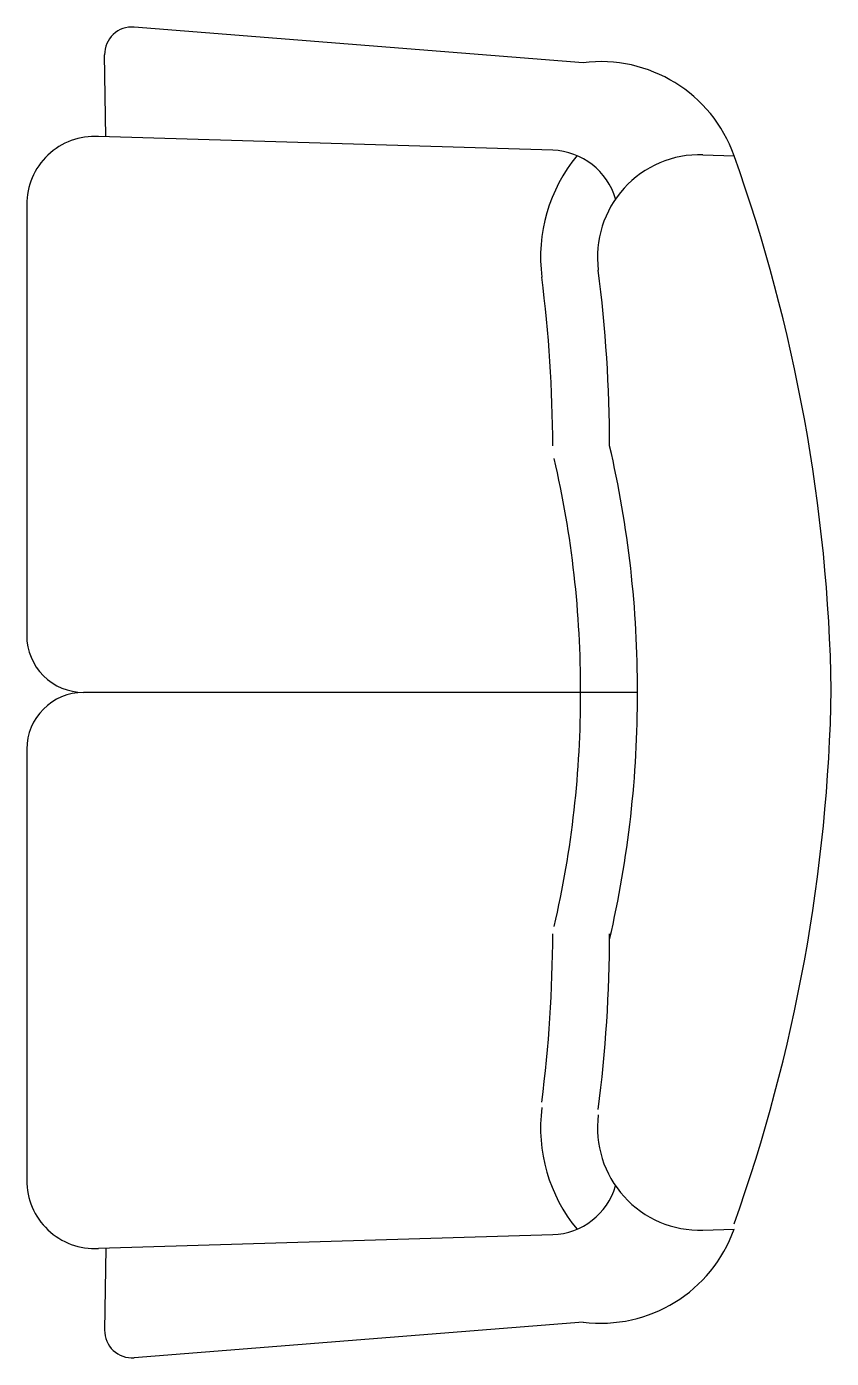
# Model space of a CAD drawing. Extents: x 62.46 to 63.16, y 52.93 to 54.1.
import ezdxf

# ---------------------------------------------------------------- set-up
doc = ezdxf.new("R2010")
doc.units = 0
doc.header["$MEASUREMENT"] = 0
doc.layers.add('MOBILIA', color=2, linetype='CONTINUOUS')

# ---------------------------------------------------------------- blocks, each defined once
blk = doc.blocks.new('SOFA4-2L')
at = {"layer": 'MOBILIA'}
for p, q in [((-0.4703, -0.1129), (-0.4695, -0.0855)), ((0.475, -0.1129), (0.4741, -0.0855)), ((-0.5512, -0.2182), (-0.5825, -0.6129)), ((0.5558, -0.2182), (0.5871, -0.6129)), ((-0.4743, -0.2448), (-0.4864, -0.6441)), ((0.479, -0.2448), (0.4911, -0.6441)), ((-0.4862, -0.6378), (-0.5582, -0.6388)), ((0.4909, -0.6378), (0.5629, -0.6388))]:
    blk.add_line(p, q, dxfattribs=at)
at = {"layer": 'MOBILIA', "linetype": 'CONTINUOUS'}
for p, q in [((0.0023, -0.1704), (0.0023, -0.6573)), ((-0.4263, -0.7073), (-0.0477, -0.7073)), ((0.0523, -0.7073), (0.431, -0.7073))]:
    blk.add_line(p, q, dxfattribs=at)
for centre, radius, start, end in [((0.0264, -1.4777), 1.4779, 91.024, 109.605), ((-0.0264, -1.4777), 1.4779, 70.395, 88.976), ((0, -1.1221), 0.9517, 89.8598, 103.0285), ((0.0047, -1.1221), 0.9517, 76.9715, 90.1402), ((0, -1.1221), 0.9017, 89.8598, 103.0285), ((0.0047, -1.1221), 0.9017, 76.9715, 90.1402)]:
    blk.add_arc(centre, radius, start, end, dxfattribs=at)
at = {"layer": 'MOBILIA'}
for centre, radius, start, end in [((-0.4277, -0.2027), 0.1245, 109.6228, 187.1653), ((0.4323, -0.2027), 0.1245, 352.8347, 70.3772), ((-0.3804, -0.1156), 0.09, 178.2626, 277.2727), ((0.385, -0.1156), 0.09, 262.7273, 1.7374), ((-0.4144, -0.2472), 0.06, 106.5485, 177.7009), ((-0.2112, -1.441), 1.2461, 90.1535, 97.2727), ((0.2112, -1.441), 1.2461, 82.7273, 89.8465), ((0.419, -0.2472), 0.06, 2.2991, 73.4515), ((-0.3804, -0.1156), 0.14, 230.4482, 277.2727), ((0.385, -0.1156), 0.14, 262.7273, 309.5518), ((-0.2112, -1.441), 1.1961, 90.1535, 97.2727), ((0.2112, -1.441), 1.1961, 82.7273, 89.8465), ((-0.5586, -0.6148), 0.024, 175.4648, 270.7445), ((0.5632, -0.6148), 0.024, 269.2555, 4.5352), ((-0.4265, -0.6473), 0.06, 176.9737, 270.1535), ((0.4312, -0.6473), 0.06, 269.8465, 3.0263), ((-0.0477, -0.6573), 0.05, 270, 0), ((0.0523, -0.6573), 0.05, 180, 270)]:
    blk.add_arc(centre, radius, start, end, dxfattribs=at)

msp = doc.modelspace()

# ---------------------------------------------------------------- block references
at = {"layer": 'MOBILIA', "linetype": 'CONTINUOUS', "rotation": 270}
msp.add_blockref('SOFA4-2L', (63.1635, 53.5128), dxfattribs=at)

doc.saveas('drawing.dxf')
